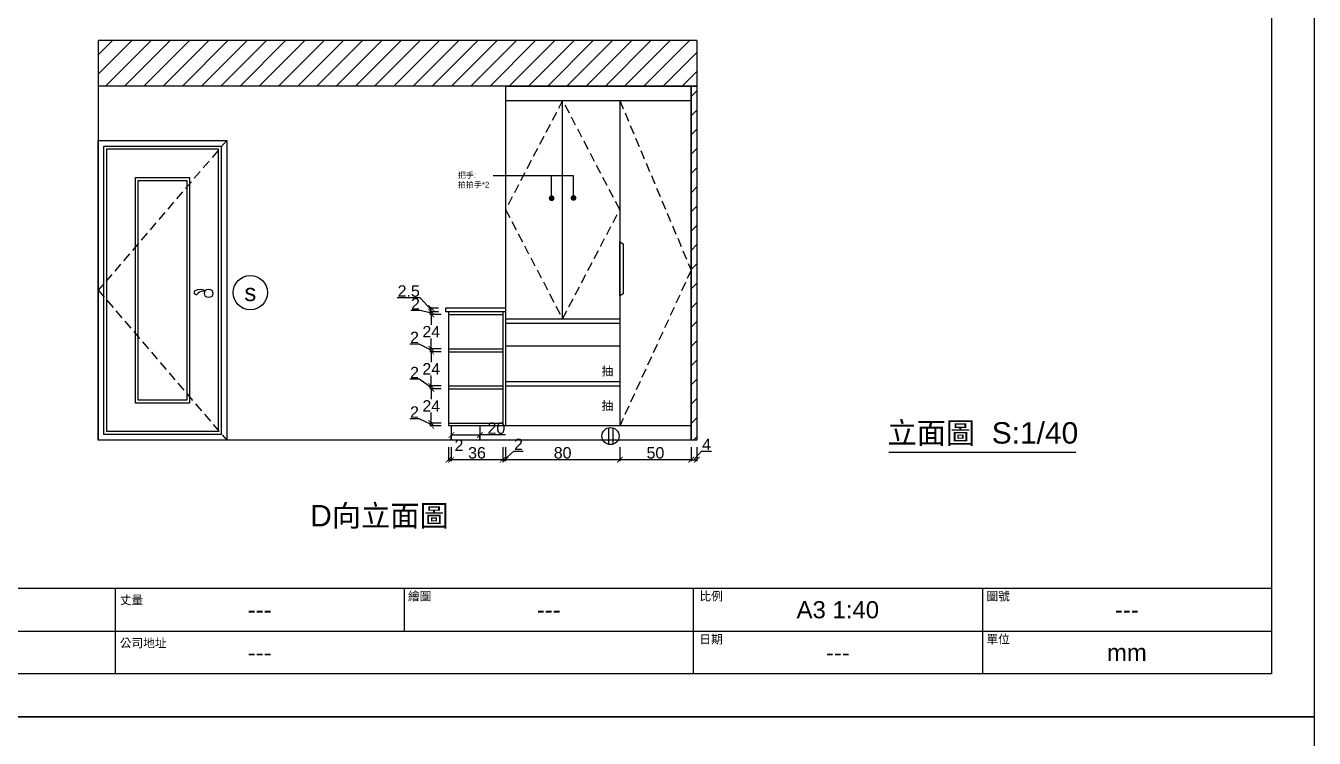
# Model space of a CAD drawing. Header units: millimetres. Extents: x -2628 to 3435, y -3699 to 2704.
# Drawn here: x 2475 to 3378, y -1338 to -839 of the extents above; entities that cross this region are included whole.
import ezdxf
from ezdxf import colors
from ezdxf.entities.mleader import LeaderData, LeaderLine
from ezdxf.enums import TextEntityAlignment as Align
from ezdxf.math import Vec2, Vec3

# ---------------------------------------------------------------- set-up
doc = ezdxf.new("R2010")
doc.units = ezdxf.units.MM
doc.header["$PDMODE"] = 35
doc.linetypes.add('HIDDEN', pattern=[9.525, 6.35, -3.175])
for name, color, linetype in [('03-結構牆', 253, 'Continuous'), ('04-門線', 94, 'Continuous'), ('06-傢俱', 6, 'Continuous'), ('08-文字', 7, 'Continuous'), ('10-標註', 140, 'Continuous'), ('13-線', 40, 'Continuous'), ('14-燈具', 40, 'Continuous'), ('15-板', 3, 'Continuous'), ('圖框', 255, 'Continuous'), ('填充線', 8, 'Continuous')]:
    doc.layers.add(name, color=color, linetype=linetype)
doc.layers.add('不出圖', color=235, linetype='Continuous', plot=False)
doc.styles.get("Standard").update_dxf_attribs({"font": 'arial.ttf'})
doc.dimstyles.new('ISO-40', dxfattribs={"dimscale": 0, "dimtxt": 8, "dimasz": 4, "dimexe": 1, "dimexo": 5, "dimgap": 0.68, "dimtad": 1, "dimtih": 1, "dimtoh": 1, "dimdec": 1, "dimrnd": 0.5, "dimdsep": 46, "dimtxsty": 'Standard', "dimblk": 'ARCHTICK', "dimcen": 2.5, "dimadec": 0, "dimazin": 0, "dimtfac": 1, "dimtdec": 1, "dimtmove": 1, "dimatfit": 3, "dimldrblk": 'ARCHTICK', "dimfxl": 15, "dimarcsym": 0})

# ---------------------------------------------------------------- blocks, each defined once
blk = doc.blocks.new('_Dot')
at = {"color": 0, "linetype": 'ByBlock', "lineweight": -2}
blk.add_line((-0.5, 0), (-1, 0), dxfattribs=at)
at = {"color": 0, "linetype": 'ByBlock', "const_width": 0.5}
blk.add_lwpolyline([(-0.25, 0, 1), (0.25, 0, 1)], format="xyb", close=True, dxfattribs=at)
blk = doc.blocks.new('開關')
at = {"layer": '13-線'}
blk.add_circle((0, 0), 12, dxfattribs=at)
blk.add_text('s', height=12, dxfattribs=at).set_placement((0, 0), align=Align.MIDDLE)
blk = doc.blocks.new('門')
at = {"layer": '04-門線', "linetype": 'HIDDEN'}
for p, q in [((90, 0), (0, -105)), ((0, -105), (90, -210))]:
    blk.add_line(p, q, dxfattribs=at)
at = {"layer": '04-門線'}
blk.add_lwpolyline([(0, 0), (90, 0), (90, -210), (0, -210), (0, 0)], dxfattribs=at)
for points in [[(4, -4), (86, -4), (86, -206), (4, -206)], [(6, -6), (84, -6), (84, -204), (6, -204)], [(26, -26), (64, -26), (64, -184), (26, -184)], [(28, -28), (62, -28), (62, -182), (28, -182)]]:
    blk.add_lwpolyline(points, close=True, dxfattribs=at)
blk.add_circle((77.32, -107.15), 3, dxfattribs=at)
for centre, radius, start, end in [((68.54, -106.59), 1.42, 118.65117, 329.14557), ((71.36, -111.05), 6.68, 58.08456, 121.52118), ((73.82, -110.9), 5.41, 79.82493, 138.56089)]:
    blk.add_arc(centre, radius, start, end, dxfattribs=at)
blk = doc.blocks.new('櫃子_高低')
at = {"layer": '06-傢俱'}
for p, q in [((-130, -22), (-130, -260)), ((-130, -22), (0, -22)), ((0, -22), (0, -270)), ((-130, -32), (0, -32)), ((-90, -185), (-90, -32)), ((-50, -32), (-50, -260)), ((-130, -177.5), (-172, -177.5)), ((-172, -177.5), (-172, -180)), ((-130, -180), (-172, -180)), ((-170, -180), (-170, -260)), ((-132, -180), (-132, -260)), ((-170, -182), (-132, -182)), ((-130, -185), (-50, -185)), ((-130, -188), (-50, -188)), ((-170, -206), (-132, -206)), ((-130, -204), (-50, -204)), ((-170, -208), (-132, -208)), ((-170, -232), (-132, -232)), ((-170, -234), (-132, -234)), ((-130, -229), (-50, -229)), ((-130, -232), (-50, -232)), ((-170, -258), (-132, -258)), ((0, -260), (-170, -260)), ((-168, -260), (-168, -270)), ((-148, -260), (-148, -270)), ((0, -270), (-168, -270))]:
    blk.add_line(p, q, dxfattribs=at)
at = {"layer": '06-傢俱', "linetype": 'HIDDEN'}
for p, q in [((-90, -32), (-130, -108.5)), ((-50, -108.5), (-90, -32)), ((-50, -32), (0, -151)), ((-130, -108.5), (-90, -185)), ((-90, -185), (-50, -108.5)), ((0, -151), (-50, -260))]:
    blk.add_line(p, q, dxfattribs=at)
at = {"layer": '06-傢俱'}
blk.add_lwpolyline([(-50, -131), (-47.5, -132.5), (-47.5, -167.5), (-50, -169)], close=True, dxfattribs=at)
blk = doc.blocks.new('插座')
at = {"layer": '13-線'}
for p, q in [((-3, 11.6), (-3, -11.6)), ((3, 11.6), (3, -11.6))]:
    blk.add_line(p, q, dxfattribs=at)
blk.add_circle((0, 0), 12, dxfattribs=at)
blk = doc.blocks.new('_ArchTick')
at = {"color": 0, "linetype": 'ByBlock', "const_width": 0.15}
blk.add_lwpolyline([(-0.5, -0.5), (0.5, 0.5)], dxfattribs=at)
blk = doc.blocks.new('*D232')
at = {"layer": '10-標註', "color": 0, "lineweight": -2, "transparency": 16777216}
for p, q in [((2891.52, -1134.21), (2891.52, -1143.87)), ((2941.52, -1134.21), (2941.52, -1143.87)), ((2941.52, -1142.87), (2891.52, -1142.87))]:
    blk.add_line(p, q, dxfattribs=at)
at = {"layer": 'Defpoints', "color": 0, "transparency": 16777216}
for p in [(2891.52, -1129.21), (2941.52, -1129.21), (2891.52, -1142.87)]:
    blk.add_point(p, dxfattribs=at)
at = {"layer": '10-標註', "color": 0, "lineweight": -2, "transparency": 16777216, "xscale": 4, "yscale": 4, "zscale": 4, "rotation": 180}
blk.add_blockref('_ArchTick', (2891.52, -1142.87), dxfattribs=at)
at = {"layer": '10-標註', "color": 0, "lineweight": -2, "transparency": 16777216, "xscale": 4, "yscale": 4, "zscale": 4}
blk.add_blockref('_ArchTick', (2941.52, -1142.87), dxfattribs=at)
at = {"layer": '10-標註', "color": 0, "transparency": 16777216, "insert": (2916.52, -1138.11), "char_height": 8, "attachment_point": 5}
blk.add_mtext('50', dxfattribs=at)
blk = doc.blocks.new('*D233')
at = {"layer": '10-標註', "color": 0, "lineweight": -2, "transparency": 16777216}
for p, q in [((2811.52, -1134.21), (2811.52, -1143.87)), ((2891.52, -1134.21), (2891.52, -1143.87)), ((2891.52, -1142.87), (2811.52, -1142.87))]:
    blk.add_line(p, q, dxfattribs=at)
at = {"layer": 'Defpoints', "color": 0, "transparency": 16777216}
for p in [(2811.52, -1129.21), (2891.52, -1129.21), (2811.52, -1142.87)]:
    blk.add_point(p, dxfattribs=at)
at = {"layer": '10-標註', "color": 0, "lineweight": -2, "transparency": 16777216, "xscale": 4, "yscale": 4, "zscale": 4, "rotation": 180}
blk.add_blockref('_ArchTick', (2811.52, -1142.87), dxfattribs=at)
at = {"layer": '10-標註', "color": 0, "lineweight": -2, "transparency": 16777216, "xscale": 4, "yscale": 4, "zscale": 4}
blk.add_blockref('_ArchTick', (2891.52, -1142.87), dxfattribs=at)
at = {"layer": '10-標註', "color": 0, "transparency": 16777216, "insert": (2851.52, -1138.11), "char_height": 8, "attachment_point": 5}
blk.add_mtext('80', dxfattribs=at)
blk = doc.blocks.new('*D234')
at = {"layer": '10-標註', "color": 0, "lineweight": -2, "transparency": 16777216}
for p, q in [((2809.52, -1134.21), (2809.52, -1143.87)), ((2810.52, -1142.87), (2817.27, -1136.82)), ((2811.52, -1134.21), (2811.52, -1143.87)), ((2817.27, -1136.82), (2823.93, -1136.82)), ((2811.52, -1142.87), (2809.52, -1142.87))]:
    blk.add_line(p, q, dxfattribs=at)
at = {"layer": 'Defpoints', "color": 0, "transparency": 16777216}
for p in [(2809.52, -1129.21), (2811.52, -1129.21), (2809.52, -1142.87)]:
    blk.add_point(p, dxfattribs=at)
at = {"layer": '10-標註', "color": 0, "lineweight": -2, "transparency": 16777216, "xscale": 4, "yscale": 4, "zscale": 4, "rotation": 180}
blk.add_blockref('_ArchTick', (2809.52, -1142.87), dxfattribs=at)
at = {"layer": '10-標註', "color": 0, "lineweight": -2, "transparency": 16777216, "xscale": 4, "yscale": 4, "zscale": 4}
blk.add_blockref('_ArchTick', (2811.52, -1142.87), dxfattribs=at)
at = {"layer": '10-標註', "color": 0, "transparency": 16777216, "insert": (2820.6, -1132.12), "char_height": 8, "attachment_point": 5}
blk.add_mtext('2', dxfattribs=at)
blk = doc.blocks.new('*D235')
at = {"layer": '10-標註', "color": 0, "lineweight": -2, "transparency": 16777216}
for p, q in [((2773.52, -1134.21), (2773.52, -1143.87)), ((2809.52, -1134.21), (2809.52, -1143.87)), ((2809.52, -1142.87), (2773.52, -1142.87))]:
    blk.add_line(p, q, dxfattribs=at)
at = {"layer": 'Defpoints', "color": 0, "transparency": 16777216}
for p in [(2773.52, -1129.21), (2809.52, -1129.21), (2773.52, -1142.87)]:
    blk.add_point(p, dxfattribs=at)
at = {"layer": '10-標註', "color": 0, "lineweight": -2, "transparency": 16777216, "xscale": 4, "yscale": 4, "zscale": 4, "rotation": 180}
blk.add_blockref('_ArchTick', (2773.52, -1142.87), dxfattribs=at)
at = {"layer": '10-標註', "color": 0, "lineweight": -2, "transparency": 16777216, "xscale": 4, "yscale": 4, "zscale": 4}
blk.add_blockref('_ArchTick', (2809.52, -1142.87), dxfattribs=at)
at = {"layer": '10-標註', "color": 0, "transparency": 16777216, "insert": (2791.52, -1138.1), "char_height": 8, "attachment_point": 5}
blk.add_mtext('36', dxfattribs=at)
blk = doc.blocks.new('*D236')
at = {"layer": '10-標註', "color": 0, "lineweight": -2, "transparency": 16777216}
for p, q in [((2771.52, -1134.21), (2771.52, -1143.87)), ((2773.52, -1134.21), (2773.52, -1143.87)), ((2773.52, -1142.87), (2771.52, -1142.87))]:
    blk.add_line(p, q, dxfattribs=at)
at = {"layer": 'Defpoints', "color": 0, "transparency": 16777216}
for p in [(2771.52, -1129.21), (2773.52, -1129.21), (2771.52, -1142.87)]:
    blk.add_point(p, dxfattribs=at)
at = {"layer": '10-標註', "color": 0, "lineweight": -2, "transparency": 16777216, "xscale": 4, "yscale": 4, "zscale": 4, "rotation": 180}
blk.add_blockref('_ArchTick', (2771.52, -1142.87), dxfattribs=at)
at = {"layer": '10-標註', "color": 0, "lineweight": -2, "transparency": 16777216, "xscale": 4, "yscale": 4, "zscale": 4}
blk.add_blockref('_ArchTick', (2773.52, -1142.87), dxfattribs=at)
at = {"layer": '10-標註', "color": 0, "transparency": 16777216, "insert": (2778.89, -1132.81), "char_height": 8, "attachment_point": 5}
blk.add_mtext('2', dxfattribs=at)
blk = doc.blocks.new('*D237')
at = {"layer": '10-標註', "color": 0, "lineweight": -2, "transparency": 16777216}
for p, q in [((2941.52, -1134.21), (2941.52, -1143.87)), ((2943.52, -1142.87), (2948.89, -1136.83)), ((2945.52, -1134.21), (2945.52, -1143.87)), ((2948.89, -1136.83), (2955.78, -1136.83)), ((2941.52, -1142.87), (2945.52, -1142.87))]:
    blk.add_line(p, q, dxfattribs=at)
at = {"layer": 'Defpoints', "color": 0, "transparency": 16777216}
for p in [(2941.52, -1129.21), (2945.52, -1129.21), (2945.52, -1142.87)]:
    blk.add_point(p, dxfattribs=at)
at = {"layer": '10-標註', "color": 0, "lineweight": -2, "transparency": 16777216, "xscale": 4, "yscale": 4, "zscale": 4, "rotation": 180}
blk.add_blockref('_ArchTick', (2941.52, -1142.87), dxfattribs=at)
at = {"layer": '10-標註', "color": 0, "lineweight": -2, "transparency": 16777216, "xscale": 4, "yscale": 4, "zscale": 4}
blk.add_blockref('_ArchTick', (2945.52, -1142.87), dxfattribs=at)
at = {"layer": '10-標註', "color": 0, "transparency": 16777216, "insert": (2952.34, -1132.15), "char_height": 8, "attachment_point": 5}
blk.add_mtext('4', dxfattribs=at)
blk = doc.blocks.new('*D239')
at = {"layer": '10-標註', "color": 0, "lineweight": -2, "transparency": 16777216}
for p, q in [((2751.08, -1114.21), (2744.42, -1114.21)), ((2759.5, -1118.21), (2751.08, -1114.21)), ((2766.52, -1117.21), (2758.5, -1117.21)), ((2766.52, -1119.21), (2758.5, -1119.21)), ((2759.5, -1119.21), (2759.5, -1117.21))]:
    blk.add_line(p, q, dxfattribs=at)
at = {"layer": 'Defpoints', "color": 0, "transparency": 16777216}
for p in [(2759.5, -1117.21), (2771.52, -1117.21), (2771.52, -1119.21)]:
    blk.add_point(p, dxfattribs=at)
at = {"layer": '10-標註', "color": 0, "lineweight": -2, "transparency": 16777216, "xscale": 4, "yscale": 4, "zscale": 4}
for p, rotation in [((2759.5, -1117.21), 90), ((2759.5, -1119.21), 270)]:
    blk.add_blockref('_ArchTick', p, dxfattribs=dict(at, rotation=rotation))
at = {"layer": '10-標註', "color": 0, "transparency": 16777216, "insert": (2747.75, -1109.52), "char_height": 8, "attachment_point": 5}
blk.add_mtext('2', dxfattribs=at)
blk = doc.blocks.new('*D240')
at = {"layer": '10-標註', "color": 0, "lineweight": -2, "transparency": 16777216}
for p, q in [((2766.52, -1093.21), (2758.5, -1093.21)), ((2759.5, -1093.21), (2759.5, -1100.51)), ((2759.5, -1117.21), (2759.5, -1109.9)), ((2766.52, -1117.21), (2758.5, -1117.21))]:
    blk.add_line(p, q, dxfattribs=at)
at = {"layer": 'Defpoints', "color": 0, "transparency": 16777216}
for p in [(2759.5, -1093.21), (2771.52, -1093.21), (2771.52, -1117.21)]:
    blk.add_point(p, dxfattribs=at)
at = {"layer": '10-標註', "color": 0, "lineweight": -2, "transparency": 16777216, "xscale": 4, "yscale": 4, "zscale": 4}
for p, rotation in [((2759.5, -1093.21), 90), ((2759.5, -1117.21), 270)]:
    blk.add_blockref('_ArchTick', p, dxfattribs=dict(at, rotation=rotation))
at = {"layer": '10-標註', "color": 0, "transparency": 16777216, "insert": (2759.5, -1105.21), "char_height": 8, "attachment_point": 5}
blk.add_mtext('24', dxfattribs=at)
blk = doc.blocks.new('*D241')
at = {"layer": '10-標註', "color": 0, "lineweight": -2, "transparency": 16777216}
for p, q in [((2751.08, -1086.57), (2744.42, -1086.57)), ((2759.5, -1092.21), (2751.08, -1086.57)), ((2766.52, -1091.21), (2758.5, -1091.21)), ((2759.5, -1093.21), (2759.5, -1091.21)), ((2766.52, -1093.21), (2758.5, -1093.21))]:
    blk.add_line(p, q, dxfattribs=at)
at = {"layer": 'Defpoints', "color": 0, "transparency": 16777216}
for p in [(2759.5, -1091.21), (2771.52, -1091.21), (2771.52, -1093.21)]:
    blk.add_point(p, dxfattribs=at)
at = {"layer": '10-標註', "color": 0, "lineweight": -2, "transparency": 16777216, "xscale": 4, "yscale": 4, "zscale": 4}
for p, rotation in [((2759.5, -1091.21), 90), ((2759.5, -1093.21), 270)]:
    blk.add_blockref('_ArchTick', p, dxfattribs=dict(at, rotation=rotation))
at = {"layer": '10-標註', "color": 0, "transparency": 16777216, "insert": (2747.75, -1081.87), "char_height": 8, "attachment_point": 5}
blk.add_mtext('2', dxfattribs=at)
blk = doc.blocks.new('*D242')
at = {"layer": '10-標註', "color": 0, "lineweight": -2, "transparency": 16777216}
for p, q in [((2766.52, -1067.21), (2758.5, -1067.21)), ((2759.5, -1067.21), (2759.5, -1074.51)), ((2766.52, -1091.21), (2758.5, -1091.21)), ((2759.5, -1091.21), (2759.5, -1083.9))]:
    blk.add_line(p, q, dxfattribs=at)
at = {"layer": 'Defpoints', "color": 0, "transparency": 16777216}
for p in [(2759.5, -1067.21), (2771.52, -1067.21), (2771.52, -1091.21)]:
    blk.add_point(p, dxfattribs=at)
at = {"layer": '10-標註', "color": 0, "lineweight": -2, "transparency": 16777216, "xscale": 4, "yscale": 4, "zscale": 4}
for p, rotation in [((2759.5, -1067.21), 90), ((2759.5, -1091.21), 270)]:
    blk.add_blockref('_ArchTick', p, dxfattribs=dict(at, rotation=rotation))
at = {"layer": '10-標註', "color": 0, "transparency": 16777216, "insert": (2759.5, -1079.21), "char_height": 8, "attachment_point": 5}
blk.add_mtext('24', dxfattribs=at)
blk = doc.blocks.new('*D243')
at = {"layer": '10-標註', "color": 0, "lineweight": -2, "transparency": 16777216}
for p, q in [((2751.08, -1061.93), (2744.42, -1061.93)), ((2759.5, -1066.21), (2751.08, -1061.93)), ((2766.52, -1065.21), (2758.5, -1065.21)), ((2766.52, -1067.21), (2758.5, -1067.21)), ((2759.5, -1067.21), (2759.5, -1065.21))]:
    blk.add_line(p, q, dxfattribs=at)
at = {"layer": 'Defpoints', "color": 0, "transparency": 16777216}
for p in [(2759.5, -1065.21), (2771.52, -1065.21), (2771.52, -1067.21)]:
    blk.add_point(p, dxfattribs=at)
at = {"layer": '10-標註', "color": 0, "lineweight": -2, "transparency": 16777216, "xscale": 4, "yscale": 4, "zscale": 4}
for p, rotation in [((2759.5, -1065.21), 90), ((2759.5, -1067.21), 270)]:
    blk.add_blockref('_ArchTick', p, dxfattribs=dict(at, rotation=rotation))
at = {"layer": '10-標註', "color": 0, "transparency": 16777216, "insert": (2747.75, -1057.24), "char_height": 8, "attachment_point": 5}
blk.add_mtext('2', dxfattribs=at)
blk = doc.blocks.new('*D244')
at = {"layer": '10-標註', "color": 0, "lineweight": -2, "transparency": 16777216}
for p, q in [((2766.52, -1041.21), (2758.5, -1041.21)), ((2759.5, -1041.21), (2759.5, -1048.51)), ((2759.5, -1065.21), (2759.5, -1057.9)), ((2766.52, -1065.21), (2758.5, -1065.21))]:
    blk.add_line(p, q, dxfattribs=at)
at = {"layer": 'Defpoints', "color": 0, "transparency": 16777216}
for p in [(2759.5, -1041.21), (2771.52, -1041.21), (2771.52, -1065.21)]:
    blk.add_point(p, dxfattribs=at)
at = {"layer": '10-標註', "color": 0, "lineweight": -2, "transparency": 16777216, "xscale": 4, "yscale": 4, "zscale": 4}
for p, rotation in [((2759.5, -1041.21), 90), ((2759.5, -1065.21), 270)]:
    blk.add_blockref('_ArchTick', p, dxfattribs=dict(at, rotation=rotation))
at = {"layer": '10-標註', "color": 0, "transparency": 16777216, "insert": (2759.5, -1053.21), "char_height": 8, "attachment_point": 5}
blk.add_mtext('24', dxfattribs=at)
blk = doc.blocks.new('*D449')
at = {"layer": '10-標註', "color": 0, "lineweight": -2, "transparency": 16777216}
for p, q in [((2773.52, -1125.57), (2793.52, -1125.57)), ((2773.52, -1129.21), (2773.52, -1126.57)), ((2811.6, -1125.57), (2793.52, -1125.57)), ((2793.52, -1129.21), (2793.52, -1126.57))]:
    blk.add_line(p, q, dxfattribs=at)
at = {"layer": 'Defpoints', "color": 0, "transparency": 16777216}
for p in [(2773.52, -1124.21), (2793.52, -1124.21), (2793.52, -1125.57)]:
    blk.add_point(p, dxfattribs=at)
at = {"layer": '10-標註', "color": 0, "lineweight": -2, "transparency": 16777216, "xscale": 4, "yscale": 4, "zscale": 4, "rotation": 180}
blk.add_blockref('_ArchTick', (2773.52, -1125.57), dxfattribs=at)
at = {"layer": '10-標註', "color": 0, "lineweight": -2, "transparency": 16777216, "xscale": 4, "yscale": 4, "zscale": 4}
blk.add_blockref('_ArchTick', (2793.52, -1125.57), dxfattribs=at)
at = {"layer": '10-標註', "color": 0, "transparency": 16777216, "insert": (2805.13, -1120.81), "char_height": 8, "attachment_point": 5}
blk.add_mtext('20', dxfattribs=at)
blk = doc.blocks.new('*D457')
at = {"layer": '10-標註', "color": 0, "lineweight": -2, "transparency": 16777216}
for p, q in [((2751.76, -1038.39), (2745.1, -1038.39)), ((2759.5, -1040.21), (2751.76, -1038.39)), ((2764.52, -1039.21), (2758.5, -1039.21)), ((2766.52, -1041.21), (2758.5, -1041.21)), ((2759.5, -1041.21), (2759.5, -1039.21))]:
    blk.add_line(p, q, dxfattribs=at)
at = {"layer": 'Defpoints', "color": 0, "transparency": 16777216}
for p in [(2759.5, -1039.21), (2769.52, -1039.21), (2771.52, -1041.21)]:
    blk.add_point(p, dxfattribs=at)
at = {"layer": '10-標註', "color": 0, "lineweight": -2, "transparency": 16777216, "xscale": 4, "yscale": 4, "zscale": 4}
for p, rotation in [((2759.5, -1039.21), 90), ((2759.5, -1041.21), 270)]:
    blk.add_blockref('_ArchTick', p, dxfattribs=dict(at, rotation=rotation))
at = {"layer": '10-標註', "color": 0, "transparency": 16777216, "insert": (2748.43, -1033.7), "char_height": 8, "attachment_point": 5}
blk.add_mtext('2', dxfattribs=at)
blk = doc.blocks.new('*D458')
at = {"layer": '10-標註', "color": 0, "lineweight": -2, "transparency": 16777216}
for p, q in [((2751.76, -1029.55), (2735.64, -1029.55)), ((2759.5, -1037.96), (2751.76, -1029.55)), ((2764.52, -1036.71), (2758.5, -1036.71)), ((2759.5, -1039.21), (2759.5, -1036.71)), ((2764.52, -1039.21), (2758.5, -1039.21))]:
    blk.add_line(p, q, dxfattribs=at)
at = {"layer": 'Defpoints', "color": 0, "transparency": 16777216}
for p in [(2759.5, -1036.71), (2769.52, -1036.71), (2769.52, -1039.21)]:
    blk.add_point(p, dxfattribs=at)
at = {"layer": '10-標註', "color": 0, "lineweight": -2, "transparency": 16777216, "xscale": 4, "yscale": 4, "zscale": 4}
for p, rotation in [((2759.5, -1036.71), 90), ((2759.5, -1039.21), 270)]:
    blk.add_blockref('_ArchTick', p, dxfattribs=dict(at, rotation=rotation))
at = {"layer": '10-標註', "color": 0, "transparency": 16777216, "insert": (2743.7, -1024.79), "char_height": 8, "attachment_point": 5}
blk.add_mtext('2.5', dxfattribs=at)

msp = doc.modelspace()

# ---------------------------------------------------------------- linework, layer by layer
at = {"layer": '03-結構牆'}
for p, q in [((2526.22, -849.25), (2526.22, -1129.21)), ((2945.52, -849.25), (2526.22, -849.25)), ((2945.52, -849.25), (2945.52, -1129.21)), ((2945.52, -881.21), (2526.22, -881.21)), ((2945.52, -1129.21), (2528.22, -1129.21))]:
    msp.add_line(p, q, dxfattribs=at)
at = {"layer": '08-文字'}
msp.add_line((3211.09, -1137.95), (3080, -1137.95), dxfattribs=at)
at = {"layer": '10-標註', "linetype": 'ByBlock', "lineweight": -2}
msp.add_lwpolyline([(2843.82, -955.76), (2843.82, -944.3)], dxfattribs=at)
at = {"layer": '15-板'}
for p, q in [((2941.52, -881.21), (2945.52, -881.21)), ((2941.52, -1129.21), (2941.52, -881.21)), ((2945.52, -881.21), (2945.52, -1129.21)), ((2945.52, -1129.21), (2941.52, -1129.21))]:
    msp.add_line(p, q, dxfattribs=at)
at = {"layer": '不出圖'}
for points in [[(1698.04, -134.96), (3378.04, -134.96), (3378.04, -1322.96), (1698.04, -1322.96)], [(1698.04, -1322.96), (3378.04, -1322.96), (3378.04, -2510.96), (1698.04, -2510.96)]]:
    msp.add_lwpolyline(points, close=True, dxfattribs=at)
at = {"layer": '圖框', "color": 5}
for p, q in [((1728.04, -1232.96), (3348.04, -1232.96)), ((2538.04, -1232.96), (2538.04, -1292.96)), ((2740.54, -1232.96), (2740.54, -1262.96)), ((2943.04, -1232.96), (2943.04, -1292.96)), ((3145.54, -1232.96), (3145.54, -1292.96)), ((2133.04, -1262.96), (3348.04, -1262.96))]:
    msp.add_line(p, q, dxfattribs=at)
msp.add_lwpolyline([(1728.04, -164.96), (3348.04, -164.96), (3348.04, -1292.96), (1728.04, -1292.96)], close=True, dxfattribs=at)
at = {"layer": '填充線', "color": 8, "linetype": 'Continuous'}
for p, q in [((2526.22, -859.27), (2536.25, -849.25)), ((2526.22, -872.74), (2549.72, -849.25)), ((2531.23, -881.21), (2563.19, -849.25)), ((2544.7, -881.21), (2576.66, -849.25)), ((2558.17, -881.21), (2590.13, -849.25)), ((2571.64, -881.21), (2603.6, -849.25)), ((2585.11, -881.21), (2617.07, -849.25)), ((2598.58, -881.21), (2630.54, -849.25)), ((2612.05, -881.21), (2644.01, -849.25)), ((2625.52, -881.21), (2657.48, -849.25)), ((2638.99, -881.21), (2670.95, -849.25)), ((2652.46, -881.21), (2684.42, -849.25)), ((2665.93, -881.21), (2697.89, -849.25)), ((2679.4, -881.21), (2711.36, -849.25)), ((2692.87, -881.21), (2724.83, -849.25)), ((2706.34, -881.21), (2738.31, -849.25)), ((2719.81, -881.21), (2751.78, -849.25)), ((2733.28, -881.21), (2765.25, -849.25)), ((2746.75, -881.21), (2778.72, -849.25)), ((2760.22, -881.21), (2792.19, -849.25)), ((2773.7, -881.21), (2805.66, -849.25)), ((2787.17, -881.21), (2819.13, -849.25)), ((2800.64, -881.21), (2832.6, -849.25)), ((2814.11, -881.21), (2846.07, -849.25)), ((2827.58, -881.21), (2859.54, -849.25)), ((2841.05, -881.21), (2873.01, -849.25)), ((2854.52, -881.21), (2886.48, -849.25)), ((2867.99, -881.21), (2899.95, -849.25)), ((2881.46, -881.21), (2913.42, -849.25)), ((2894.93, -881.21), (2926.89, -849.25)), ((2908.4, -881.21), (2940.36, -849.25)), ((2921.87, -881.21), (2945.52, -857.56)), ((2935.34, -881.21), (2945.52, -871.03)), ((2941.52, -888.5), (2945.52, -884.5)), ((2941.52, -901.97), (2945.52, -897.97)), ((2941.52, -915.44), (2945.52, -911.44)), ((2941.52, -928.91), (2945.52, -924.91)), ((2941.52, -942.38), (2945.52, -938.38)), ((2941.52, -955.85), (2945.52, -951.85)), ((2941.52, -969.32), (2945.52, -965.32)), ((2941.52, -982.79), (2945.52, -978.79)), ((2941.52, -996.26), (2945.52, -992.26)), ((2941.52, -1009.73), (2945.52, -1005.73)), ((2941.52, -1023.2), (2945.52, -1019.2)), ((2941.52, -1036.67), (2945.52, -1032.67)), ((2941.52, -1050.14), (2945.52, -1046.14)), ((2941.52, -1063.61), (2945.52, -1059.61)), ((2941.52, -1077.08), (2945.52, -1073.08)), ((2941.52, -1090.55), (2945.52, -1086.55)), ((2941.52, -1104.02), (2945.52, -1100.02)), ((2941.52, -1117.49), (2945.52, -1113.49)), ((2943.28, -1129.21), (2945.52, -1126.96))]:
    msp.add_line(p, q, dxfattribs=at)

# ---------------------------------------------------------------- block references
at = {"layer": '04-門線'}
msp.add_blockref('門', (2526.22, -919.21), dxfattribs=at)
at = {"layer": '06-傢俱'}
msp.add_blockref('櫃子_高低', (2941.52, -859.21), dxfattribs=at)
at = {"layer": '10-標註', "lineweight": -2, "xscale": 4, "yscale": 4, "zscale": 4, "rotation": 270}
msp.add_blockref('_Dot', (2843.82, -959.76), dxfattribs=at)
at = {"layer": '14-燈具'}
msp.add_blockref('開關', (2632.72, -1025.84), dxfattribs=at)
at = {"layer": '14-燈具', "xscale": 0.5, "yscale": 0.5, "zscale": 0.5}
msp.add_blockref('插座', (2885.08, -1126.34), dxfattribs=at)

# ---------------------------------------------------------------- texts
at = {"layer": '08-文字'}
for s, p in [('立面圖  S:1/40', (3145.91, -1123.76)), ('D向立面圖', (2723.19, -1181.76))]:
    msp.add_text(s, height=15, dxfattribs=at).set_placement(p, align=Align.MIDDLE)
at = {"layer": '10-標註'}
for p in [(2882.87, -1080.69), (2882.87, -1104.96)]:
    msp.add_text('抽', height=6, dxfattribs=at).set_placement(p, align=Align.MIDDLE)
at = {"layer": '圖框', "color": 7}
for s, p in [('繪圖', (2743.16, -1241.52)), ('比例', (2947.35, -1241.52)), ('圖號', (3148.43, -1241.52)), ('丈量', (2541.32, -1244.21)), ('公司地址', (2541.32, -1274.34)), ('日期', (2947.35, -1271.65)), ('單位', (3148.43, -1271.65))]:
    msp.add_text(s, height=6, dxfattribs=at).set_placement(p)
for s, p in [('A3 1:40', (3044.29, -1247.96)), ('---', (2639.29, -1247.96)), ('---', (2841.79, -1247.96)), ('---', (3246.79, -1247.96)), ('---', (2639.29, -1277.96)), ('---', (3044.29, -1277.96)), ('mm', (3246.79, -1277.96))]:
    msp.add_text(s, height=12, dxfattribs=at).set_placement(p, align=Align.MIDDLE)

# ---------------------------------------------------------------- dimensions: what is measured, and where the dimension line sits
at = {"layer": '10-標註'}
for base, p1, p2, picture, middle in [((2759.5, -1036.71), (2769.52, -1039.21), (2769.52, -1036.71), '*D458', (2751.08, -1029.55)), ((2759.5, -1039.21), (2771.52, -1041.21), (2769.52, -1039.21), '*D457', (2751.08, -1038.39)), ((2759.5, -1065.21), (2771.52, -1067.21), (2771.52, -1065.21), '*D243', (2750.4, -1061.93)), ((2759.5, -1091.21), (2771.52, -1093.21), (2771.52, -1091.21), '*D241', (2750.4, -1086.57)), ((2759.5, -1117.21), (2771.52, -1119.21), (2771.52, -1117.21), '*D239', (2750.4, -1114.21))]:
    dim = msp.add_linear_dim(base=base, p1=p1, p2=p2, angle=90, dimstyle='ISO-40', override={"dimscale": 1}, dxfattribs=at)
    dim.commit()
    dim.dimension.update_dxf_attribs({"geometry": picture, "text_midpoint": middle, "dimtype": 160})
for base, p1, p2, picture, middle in [((2759.5, -1041.21), (2771.52, -1065.21), (2771.52, -1041.21), '*D244', (2759.5, -1053.21)), ((2759.5, -1067.21), (2771.52, -1091.21), (2771.52, -1067.21), '*D242', (2759.5, -1079.21)), ((2759.5, -1093.21), (2771.52, -1117.21), (2771.52, -1093.21), '*D240', (2759.5, -1105.21))]:
    dim = msp.add_linear_dim(base=base, p1=p1, p2=p2, angle=90, dimstyle='ISO-40', override={"dimscale": 1}, dxfattribs=at)
    dim.commit()
    dim.dimension.update_dxf_attribs({"geometry": picture, "text_midpoint": middle})
for base, p1, p2, picture, middle in [((2793.52, -1125.57), (2773.52, -1124.21), (2793.52, -1124.21), '*D449', (2805.13, -1125.57)), ((2771.52, -1142.87), (2773.52, -1129.21), (2771.52, -1129.21), '*D236', (2778.89, -1137.51)), ((2809.52, -1142.87), (2811.52, -1129.21), (2809.52, -1129.21), '*D234', (2817.95, -1136.82)), ((2945.52, -1142.87), (2941.52, -1129.21), (2945.52, -1129.21), '*D237', (2949.57, -1136.83))]:
    dim = msp.add_linear_dim(base=base, p1=p1, p2=p2, dimstyle='ISO-40', override={"dimscale": 1}, dxfattribs=at)
    dim.commit()
    dim.dimension.update_dxf_attribs({"geometry": picture, "text_midpoint": middle, "dimtype": 160})
for base, p1, p2, picture, middle in [((2773.52, -1142.87), (2809.52, -1129.21), (2773.52, -1129.21), '*D235', (2791.52, -1138.1)), ((2811.52, -1142.87), (2891.52, -1129.21), (2811.52, -1129.21), '*D233', (2851.52, -1138.11)), ((2891.52, -1142.87), (2941.52, -1129.21), (2891.52, -1129.21), '*D232', (2916.52, -1138.11))]:
    dim = msp.add_linear_dim(base=base, p1=p1, p2=p2, dimstyle='ISO-40', override={"dimscale": 1}, dxfattribs=at)
    dim.commit()
    dim.dimension.update_dxf_attribs({"geometry": picture, "text_midpoint": middle})

# ---------------------------------------------------------------- leaders
ml = msp.add_multileader_mtext('Standard', dxfattribs=at)
ml.set_content('{\\fPMingLiU|b0|i0|c136|p18;把手}:\\P{\\fPMingLiU|b0|i0|c136|p18;拍拍手}*2', color=256)
ml.set_leader_properties()
ml.set_arrow_properties(name='DOT')
ml.build(insert=Vec2(0, 0))
ctx = ml.context
ctx.base_point, ctx.plane_origin = Vec3(2776.13, -944.07), Vec3(2859.12, -959.54)
notes = []
notes.append((ctx, [(0, (1, 1, 0), (2859.12, -944.07), (-1, 0), 56.35, [(0, [(2859.12, -959.54)], 0, [])])]))
ctx.mtext.insert, ctx.mtext.flow_direction = Vec3(2778.13, -941.6), 5
for ctx, leaders in notes:
    for number, flags, end, landing, length, lines in leaders:
        leader = LeaderData()
        leader.index, (leader.has_last_leader_line, leader.has_dogleg_vector, leader.attachment_direction) = number, flags
        leader.last_leader_point, leader.dogleg_vector, leader.dogleg_length = Vec3(end), Vec3(landing), length
        for number, points, colour, breaks in lines:
            line = LeaderLine()
            line.index, line.vertices, line.color, line.breaks = number, Vec3.list(points), colors.encode_raw_color(colour), breaks
            leader.lines.append(line)
        ctx.leaders.append(leader)

doc.saveas('drawing.dxf')
